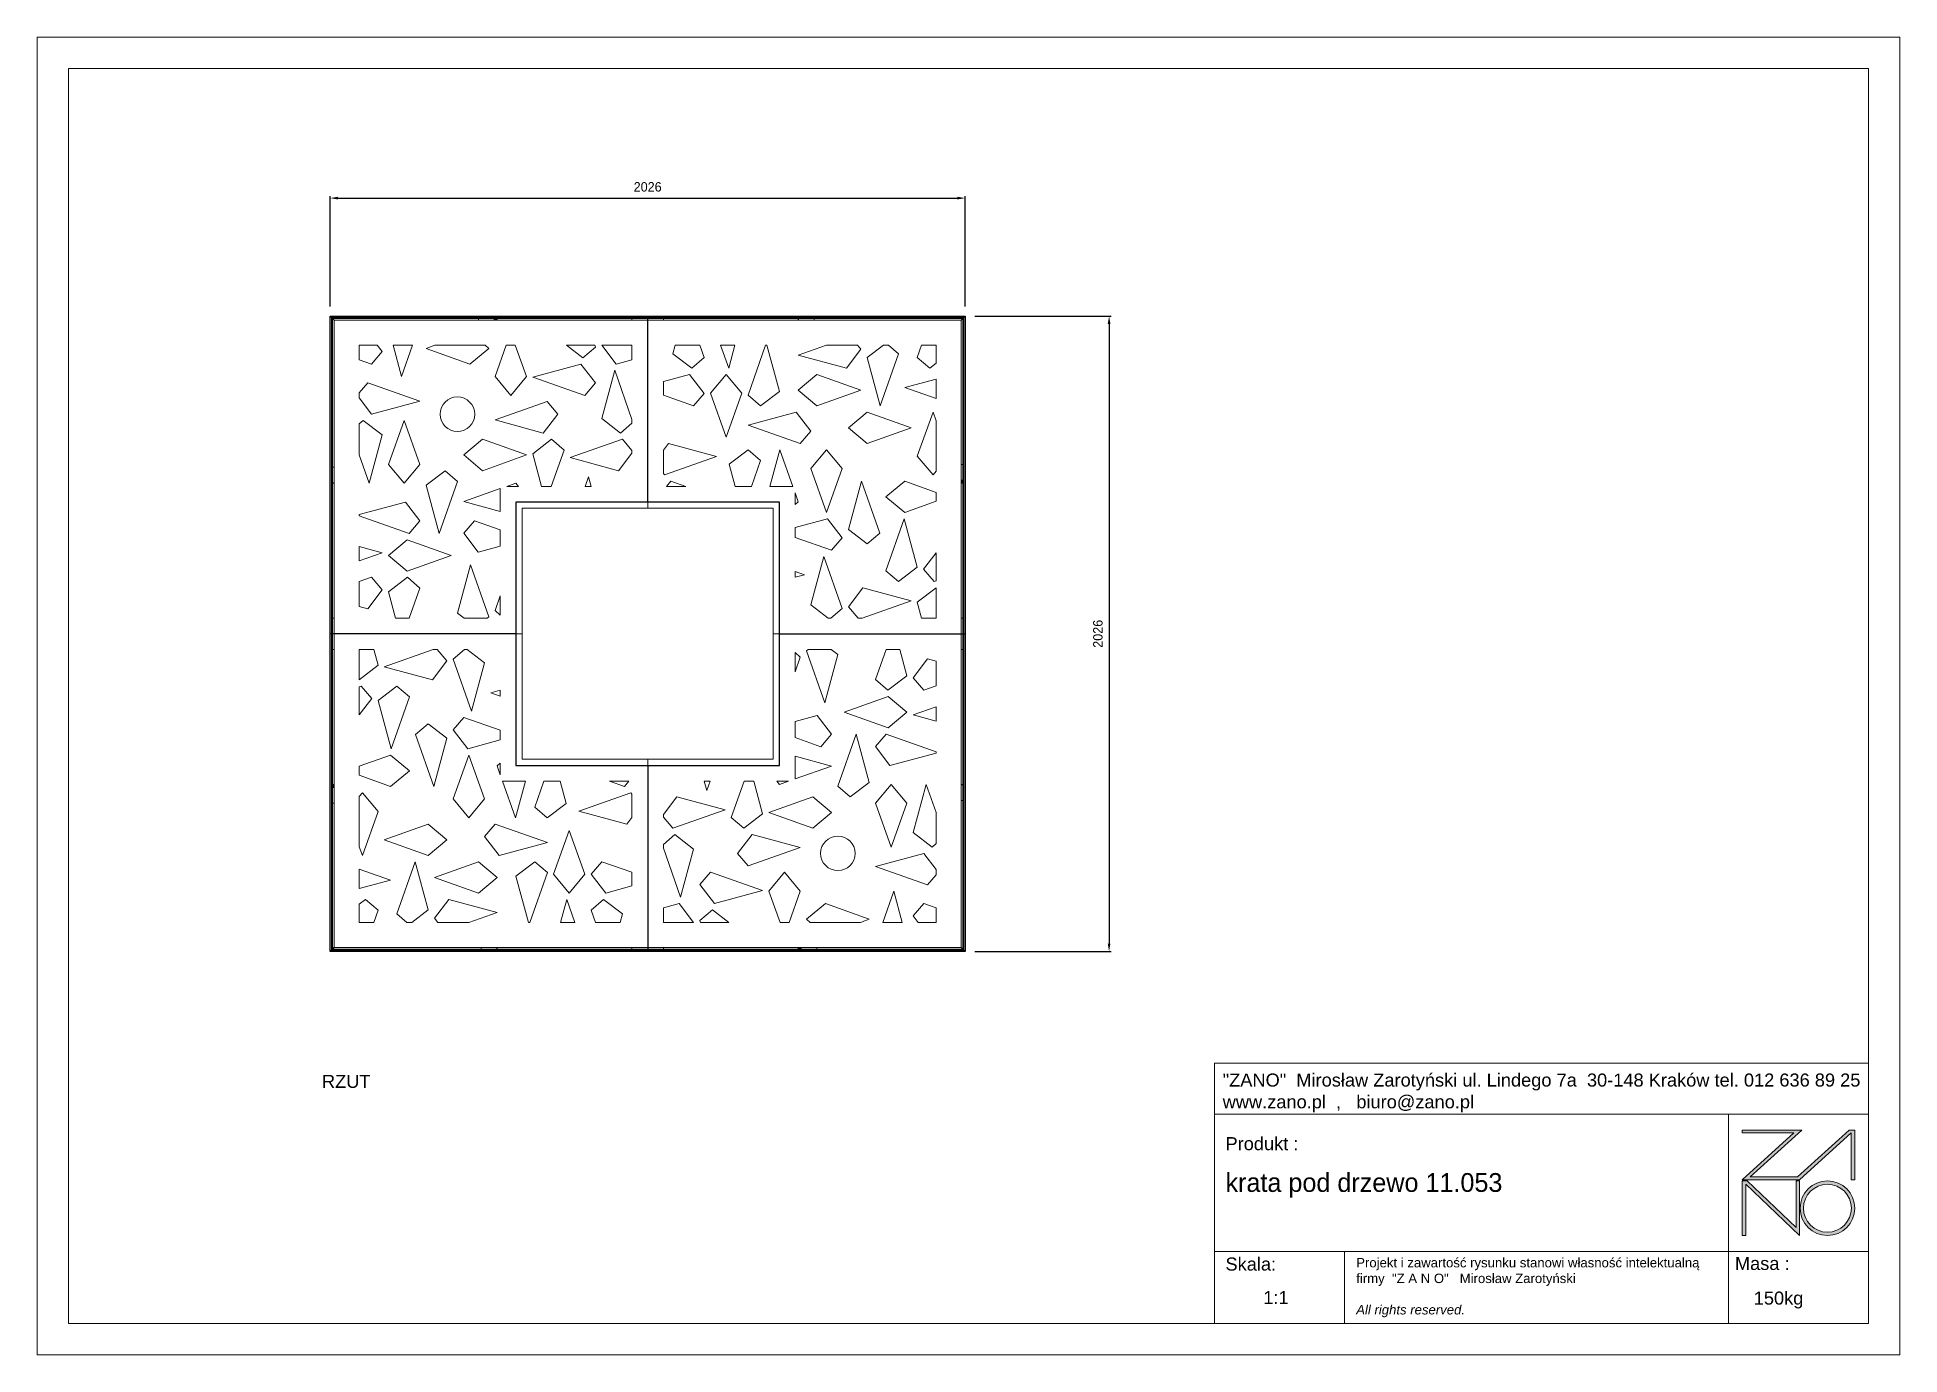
# Model space of a CAD drawing. Header units: millimetres. Extents: x -1821 to 4119, y -2114 to 2086.
import ezdxf

# ---------------------------------------------------------------- set-up
doc = ezdxf.new("R2010")
doc.units = ezdxf.units.MM
doc.header["$PDSIZE"] = -1
doc.layers.add('tabelka', color=155, linetype='Continuous')
doc.layers.add('WYMIAR', color=96, linetype='Continuous')
doc.dimstyles.new('1-1', dxfattribs={"dimtxt": 30, "dimasz": 25, "dimexe": 6.25, "dimexo": 30, "dimgap": 20.625, "dimtad": 1, "dimdec": 1, "dimtxsty": 'Standard', "dimcen": 0, "dimclrd": 2, "dimclre": 2, "dimclrt": 2, "dimadec": 0, "dimazin": 0, "dimtfac": 1, "dimtdec": 1, "dimtmove": 0, "dimatfit": 3, "dimfxl": 0, "dimarcsym": 0})

# ---------------------------------------------------------------- blocks, each defined once
blk = doc.blocks.new('zano')
at = {"layer": 'Defpoints', "lineweight": 5}
for points in [[(6270.2, 3716.2), (6270.2, 3707.4), (6434.8, 3707.4), (6270.2, 3558.4), (6452.4, 3558.4), (6617.9, 3708.2), (6617.9, 3558.4), (6628.6, 3558.4), (6628.6, 3716.2), (6610.7, 3716.2), (6446.1, 3567.2), (6295.4, 3567.2), (6459.9, 3716.2), (6270.2, 3716.2), (6270.2, 3707.4)], [(6270.2, 3554.4), (6286.2, 3554.4), (6441.7, 3405.6), (6441.7, 3554.4), (6452.4, 3554.4), (6452.4, 3380.5), (6281, 3544.6), (6281, 3380.5), (6270.2, 3380.5)]]:
    blk.add_hatch(color=251, dxfattribs=at).paths.add_polyline_path(points)
h = blk.add_hatch(color=251, dxfattribs=at)
h.paths.add_polyline_path([(6454.7, 3467.4, 1), (6628.6, 3467.4, 1)])
h.paths.add_polyline_path([(6617.9, 3467.4, -1), (6465.4, 3467.4, -1)], flags=16)
at = {"layer": 'Defpoints', "color": 251, "lineweight": 5}
blk.add_lwpolyline([(6434.8, 3707.4), (6270.2, 3558.4), (6452.4, 3558.4), (6617.9, 3708.2), (6617.9, 3558.4), (6628.6, 3558.4), (6628.6, 3716.2), (6610.7, 3716.2), (6446.1, 3567.2), (6295.4, 3567.2), (6459.9, 3716.2), (6270.2, 3716.2), (6270.2, 3707.4), (6432.1, 3707.4)], dxfattribs=at)
for points in [[(6270.2, 3716.2), (6270.2, 3707.4), (6434.8, 3707.4), (6270.2, 3558.4), (6452.4, 3558.4), (6617.9, 3708.2), (6617.9, 3558.4), (6628.6, 3558.4), (6628.6, 3716.2), (6610.7, 3716.2), (6446.1, 3567.2), (6295.4, 3567.2), (6459.9, 3716.2), (6270.2, 3716.2), (6270.2, 3707.4)], [(6270.2, 3554.4), (6286.2, 3554.4), (6441.7, 3405.6), (6441.7, 3554.4), (6452.4, 3554.4), (6452.4, 3380.5), (6281, 3544.6), (6281, 3380.5), (6270.2, 3380.5)]]:
    blk.add_lwpolyline(points, close=True, dxfattribs=at)
for radius in [87, 76.3]:
    blk.add_circle((6541.7, 3467.4), radius, dxfattribs=at)
blk = doc.blocks.new('TABELA')
at = {"layer": 'tabelka', "lineweight": 5}
for p, q in [((4587.4, 3929.4), (6672.4, 3929.4)), ((4587.4, 3767.6), (4587.4, 3929.4)), ((4587.4, 3929.4), (6672.4, 3929.4)), ((6226.5, 3767.6), (6226.5, 3329)), ((4587.4, 3329), (6672.4, 3329)), ((5001.6, 3329), (5001.6, 3100.4)), ((6226.5, 3329), (6226.5, 3100.4))]:
    blk.add_line(p, q, dxfattribs=at)
blk.add_lwpolyline([(4587.4, 3767.6), (6672.4, 3767.6), (6672.4, 3100.4), (4587.4, 3100.4)], close=True, dxfattribs=at)
blk.add_blockref('zano', (0, 0))
at = {"layer": 'tabelka', "lineweight": 5, "attachment_point": 1}
for s, insert, char_height, width in [('{\\fArial|b0|i0|c238|p34;"ZANO"  Mirosław Zarotyński ul. Lindego 7a  30-148 Kraków tel. 012 636 89 25\\Pwww.zano.pl  ,   biuro@zano.pl}', (4613, 3896.9), 41.595, 2040.38), ('{\\fArial|b0|i0|c238|p34;Produkt : }', (4622, 3694.1), 41.595, 265.273), ('{\\fCentury Gothic|b0|i0|c238|p34;krata pod drzewo 11.053}', (4622, 3579.5), 60, 1377.188), ('{\\fArial|b0|i0|c238|p34;Skala: }', (4622, 3310.3), 41.595, 191.675), ('{\\fArial|b0|i0|c238|p34;Masa :}', (6246.7, 3312.2), 41.595, 200.457), ('{\\fArial|b0|i0|c238|p34;1:1}', (4742.5, 3203.5), 41.595, 42.482), ('{\\fArial|b0|i0|c238|p34;150kg}', (6306.7, 3201.8), 41.595, 42.482)]:
    blk.add_mtext(s, dxfattribs=dict(at, insert=insert, char_height=char_height, width=width))
at = {"layer": 'tabelka', "color": 1, "lineweight": 5, "insert": (5038.9, 3308.9), "char_height": 30, "width": 1186.12, "attachment_point": 1}
blk.add_mtext('{\\fArial|b0|i0|c0|p34;Projekt i zawartość rysunku stanowi własność intelektualną firmy \\fArial|b0|i0|c238|p34; "Z A N O"   Mirosław Zarotyński\\fArial|b0|i1|c238|p34;\\P\\PAll rights reserved.}', dxfattribs=at)
blk = doc.blocks.new('*D4')
at = {"layer": 'Defpoints', "color": 0}
for p in [(1139, 1197.8), (1139, -828.2), (1597.6, -828.2)]:
    blk.add_point(p, dxfattribs=at)
at = {"layer": 'WYMIAR', "color": 2, "lineweight": -2}
for p, q in [((1169, 1197.8), (1603.8, 1197.8)), ((1597.6, 1172.8), (1597.6, -803.2)), ((1169, -828.2), (1603.8, -828.2))]:
    blk.add_line(p, q, dxfattribs=at)
at = {"layer": 'WYMIAR', "color": 2}
for points in [[(1593.4, 1172.8), (1601.8, 1172.8), (1597.6, 1197.8)], [(1593.4, -803.2), (1601.8, -803.2), (1597.6, -828.2)]]:
    blk.add_solid(points, dxfattribs=at)
at = {"layer": 'WYMIAR', "color": 2, "insert": (1562, 184.8), "char_height": 30, "attachment_point": 5, "rotation": 90}
blk.add_mtext('2026', dxfattribs=at)
blk = doc.blocks.new('*D5')
at = {"layer": 'Defpoints', "color": 0}
for p in [(1139, 1573.7), (-887, 1197.8), (1139, 1197.8)]:
    blk.add_point(p, dxfattribs=at)
at = {"layer": 'WYMIAR', "color": 2, "lineweight": -2}
for p, q in [((-887, 1227.8), (-887, 1580)), ((-862, 1573.7), (1114, 1573.7)), ((1139, 1227.8), (1139, 1580))]:
    blk.add_line(p, q, dxfattribs=at)
at = {"layer": 'WYMIAR', "color": 2}
for points in [[(-862, 1577.9), (-862, 1569.6), (-887, 1573.7)], [(1114, 1577.9), (1114, 1569.6), (1139, 1573.7)]]:
    blk.add_solid(points, dxfattribs=at)
at = {"layer": 'WYMIAR', "color": 2, "insert": (126, 1609.4), "char_height": 30, "attachment_point": 5}
blk.add_mtext('2026', dxfattribs=at)

msp = doc.modelspace()

# ---------------------------------------------------------------- linework, layer by layer
at = {"color": 7, "linetype": 'Continuous'}
for p, q in [((-886.97, 184.78), (-886.97, 1197.78)), ((-886.97, 1197.78), (126.03, 1197.78)), ((126.03, 604.78), (126.03, 1197.78)), ((126.03, 1197.78), (1139.03, 1197.78)), ((126.03, 604.78), (126.03, 1197.78)), ((1139.03, 1197.78), (1139.03, 184.78)), ((126.03, 604.78), (-293.97, 604.78)), ((-293.97, 604.78), (-293.97, 184.78)), ((546.03, 604.78), (126.03, 604.78)), ((546.03, 184.78), (546.03, 604.78)), ((-293.97, 184.78), (-886.97, 184.78)), ((-293.97, 184.78), (-886.97, 184.78)), ((-886.97, -828.22), (-886.97, 184.78)), ((-293.97, 184.78), (-293.97, -235.22)), ((546.03, 184.78), (1139.03, 184.78)), ((546.03, -235.22), (546.03, 184.78)), ((546.03, 184.78), (1139.03, 184.78)), ((1139.03, 184.78), (1139.03, -828.22)), ((-293.97, -235.22), (126.03, -235.22)), ((126.03, -235.22), (126.03, -828.22)), ((126.03, -235.22), (546.03, -235.22)), ((126.03, -235.22), (126.03, -828.22)), ((126.03, -828.22), (-886.97, -828.22)), ((1139.03, -828.22), (126.03, -828.22))]:
    msp.add_line(p, q, dxfattribs=at)
at = {"color": 7, "linetype": 'Continuous', "lineweight": 15}
for p, q in [((126.03, 1197.78), (-886.97, 1197.78)), ((-882.47, 1193.28), (-886.97, 1197.78)), ((-886.97, 1197.78), (-886.97, 184.78)), ((126.03, 1193.28), (-882.47, 1193.28)), ((-882.47, 1193.28), (-882.47, 184.78)), ((126.03, 1189.78), (-878.97, 1189.78)), ((-878.97, 1189.78), (-878.97, 184.78)), ((-413.47, 1184.78), (-413.47, 1189.78)), ((-363.47, 1184.78), (-363.47, 1189.78)), ((76.03, 1189.78), (76.03, 1184.78)), ((126.03, 1197.78), (126.03, 1193.28)), ((1139.03, 1197.78), (126.03, 1197.78)), ((126.03, 1193.28), (126.03, 1189.78)), ((1134.53, 1193.28), (126.03, 1193.28)), ((1131.03, 1189.78), (126.03, 1189.78)), ((126.03, 1189.78), (126.03, 1184.78)), ((176.03, 1189.78), (176.03, 1184.78)), ((607.53, 1184.78), (607.53, 1189.78)), ((657.53, 1184.78), (657.53, 1189.78)), ((1131.03, 184.78), (1131.03, 1189.78)), ((1134.53, 1193.28), (1139.03, 1197.78)), ((1134.53, 184.78), (1134.53, 1193.28)), ((1139.03, 184.78), (1139.03, 1197.78)), ((-873.97, 1184.78), (-873.97, 184.78)), ((126.03, 1184.78), (-873.97, 1184.78)), ((-353.97, 1187.78), (-363.47, 1187.78)), ((-353.97, 1187.78), (-353.97, 1184.78)), ((126.03, 1184.78), (126.03, 584.78)), ((1126.03, 1184.78), (126.03, 1184.78)), ((606.03, 1187.78), (607.53, 1187.78)), ((606.03, 1187.78), (606.03, 1184.78)), ((1126.03, 184.78), (1126.03, 1184.78)), ((-736.24, 1104.78), (-793.97, 1104.78)), ((-793.97, 1104.78), (-793.97, 1058.57)), ((-754.74, 1044.78), (-720.64, 1084.36)), ((-720.64, 1084.36), (-736.24, 1104.78)), ((-686.06, 1104.78), (-658.97, 1004.78)), ((-623.81, 1104.78), (-686.06, 1104.78)), ((-658.97, 1004.78), (-623.81, 1104.78)), ((-552.64, 1104.78), (-580.64, 1094.78)), ((-580.64, 1094.78), (-440.64, 1044.78)), ((-392.64, 1104.78), (-552.64, 1104.78)), ((-440.64, 1044.78), (-380.64, 1094.78)), ((-380.64, 1094.78), (-392.64, 1104.78)), ((-324.93, 1104.78), (-360.64, 1004.78)), ((-296.36, 1104.78), (-324.93, 1104.78)), ((-260.64, 1004.78), (-296.36, 1104.78)), ((-132.57, 1104.78), (-80.23, 1064.78)), ((-42.72, 1104.78), (-132.57, 1104.78)), ((-80.23, 1064.78), (-40.64, 1098.87)), ((-40.64, 1098.87), (-42.72, 1104.78)), ((76.03, 1104.78), (-20.32, 1104.78)), ((-20.32, 1104.78), (25.53, 1044.78)), ((76.03, 1058.45), (76.03, 1104.78)), ((213.38, 1104.78), (206.03, 1077.61)), ((206.03, 1077.61), (266.44, 1031.44)), ((292.23, 1104.78), (213.38, 1104.78)), ((306.03, 1065.54), (292.23, 1104.78)), ((404.22, 1104.78), (358.57, 1104.78)), ((358.57, 1104.78), (384.36, 1031.44)), ((384.36, 1031.44), (404.22, 1104.78)), ((502.01, 1104.78), (446.03, 945.54)), ((506.16, 1104.78), (502.01, 1104.78)), ((546.03, 957.61), (506.16, 1104.78)), ((696.09, 1104.78), (606.03, 1073.11)), ((606.03, 1073.11), (759.85, 1031.44)), ((794.9, 1104.78), (696.09, 1104.78)), ((759.85, 1031.44), (806.03, 1091.86)), ((806.03, 1091.86), (794.9, 1104.78)), ((877.72, 1104.78), (826.03, 1065.27)), ((867.69, 911.44), (926.03, 1077.35)), ((894.18, 1104.78), (877.72, 1104.78)), ((926.03, 1077.35), (894.18, 1104.78)), ((999.82, 1104.78), (986.03, 1065.54)), ((1046.03, 1104.78), (999.82, 1104.78)), ((1046.03, 1047.04), (1046.03, 1104.78)), ((-793.97, 1058.57), (-754.74, 1044.78)), ((-86.81, 1044.78), (-240.64, 1003.11)), ((-40.64, 984.36), (-86.81, 1044.78)), ((21.03, 1024.78), (-20.64, 870.95)), ((76.03, 868.35), (21.03, 1024.78)), ((25.53, 1044.78), (76.03, 1058.45)), ((259.85, 1011.44), (176.03, 988.74)), ((306.03, 951.03), (259.85, 1011.44)), ((266.44, 1031.44), (306.03, 1065.54)), ((376.03, 1011.44), (326.03, 951.44)), ((426.03, 951.44), (376.03, 1011.44)), ((666.03, 1011.44), (606.03, 961.44)), ((806.03, 961.44), (666.03, 1011.44)), ((826.03, 1065.27), (867.69, 911.44)), ((986.03, 1065.54), (1025.61, 1031.44)), ((1025.61, 1031.44), (1046.03, 1047.04)), ((-766.54, 984.78), (-793.97, 952.93)), ((-793.97, 952.93), (-793.97, 936.47)), ((-600.64, 926.44), (-766.54, 984.78)), ((-360.64, 1004.78), (-310.64, 944.78)), ((-310.64, 944.78), (-260.64, 1004.78)), ((-240.64, 1003.11), (-74.74, 944.78)), ((-74.74, 944.78), (-40.64, 984.36)), ((176.03, 988.74), (176.03, 945.16)), ((271.93, 911.44), (306.03, 951.03)), ((326.03, 951.44), (376.03, 811.44)), ((376.03, 811.44), (426.03, 951.44)), ((485.61, 911.44), (546.03, 957.61)), ((606.03, 961.44), (666.03, 911.44)), ((666.03, 911.44), (806.03, 961.44)), ((1046.03, 996.86), (946.03, 969.77)), ((946.03, 969.77), (1046.03, 934.61)), ((1046.03, 934.61), (1046.03, 996.86)), ((-793.97, 936.47), (-754.47, 884.78)), ((-754.47, 884.78), (-600.64, 926.44)), ((-194.74, 924.78), (-360.64, 866.44)), ((-160.64, 885.19), (-194.74, 924.78)), ((176.03, 945.16), (271.93, 911.44)), ((446.03, 945.54), (485.61, 911.44)), ((599.85, 891.44), (446.03, 849.77)), ((646.03, 831.03), (599.85, 891.44)), ((826.03, 891.44), (766.03, 841.44)), ((966.03, 841.44), (826.03, 891.44)), ((1036.03, 891.44), (986.03, 751.44)), ((1046.03, 863.44), (1036.03, 891.44)), ((-781.06, 864.78), (-793.97, 853.65)), ((-793.97, 853.65), (-793.97, 754.84)), ((-720.64, 818.6), (-781.06, 864.78)), ((-650.64, 864.78), (-700.64, 724.78)), ((-600.64, 724.78), (-650.64, 864.78)), ((-360.64, 866.44), (-206.81, 824.78)), ((-206.81, 824.78), (-160.64, 885.19)), ((-20.64, 870.95), (39.77, 824.78)), ((39.77, 824.78), (76.03, 856)), ((76.03, 856), (76.03, 868.35)), ((446.03, 849.77), (611.93, 791.44)), ((766.03, 841.44), (826.03, 791.44)), ((826.03, 791.44), (966.03, 841.44)), ((1046.03, 703.44), (1046.03, 863.44)), ((-762.31, 664.78), (-720.64, 818.6)), ((-400.64, 804.78), (-460.64, 754.78)), ((-260.64, 754.78), (-400.64, 804.78)), ((-180.23, 804.78), (-240.64, 758.6)), ((-140.64, 770.68), (-180.23, 804.78)), ((45.26, 804.78), (-120.64, 746.44)), ((76.03, 769.06), (45.26, 804.78)), ((192.2, 791.44), (176.03, 770.28)), ((346.03, 749.77), (192.2, 791.44)), ((611.93, 791.44), (646.03, 831.03)), ((-873.97, 716.28), (-878.97, 716.28)), ((-793.97, 754.84), (-762.31, 664.78)), ((-700.64, 724.78), (-650.64, 664.78)), ((-650.64, 664.78), (-600.64, 724.78)), ((-460.64, 754.78), (-400.64, 704.78)), ((-400.64, 704.78), (-260.64, 754.78)), ((-240.64, 758.6), (-212.52, 654.78)), ((-181.39, 654.78), (-140.64, 770.68)), ((-120.64, 746.44), (33.19, 704.78)), ((33.19, 704.78), (76.03, 760.83)), ((76.03, 760.83), (76.03, 769.06)), ((176.03, 770.28), (176.03, 696.2)), ((180.12, 691.44), (346.03, 749.77)), ((446.44, 771.44), (386.03, 725.27)), ((386.03, 725.27), (405.12, 654.78)), ((486.03, 737.35), (446.44, 771.44)), ((456.99, 654.78), (486.03, 737.35)), ((547.69, 771.44), (516.09, 654.78)), ((588.71, 654.78), (547.69, 771.44)), ((696.03, 771.44), (646.03, 711.44)), ((746.03, 711.44), (696.03, 771.44)), ((986.03, 751.44), (1036.03, 691.44)), ((1126.03, 724.28), (1131.03, 724.28)), ((-873.97, 666.28), (-878.97, 666.28)), ((-876.97, 664.78), (-876.97, 666.28)), ((-876.97, 664.78), (-873.97, 664.78)), ((-520.23, 704.78), (-580.64, 658.6)), ((-580.64, 658.6), (-538.97, 504.78)), ((-538.97, 504.78), (-480.64, 670.68)), ((-480.64, 670.68), (-520.23, 704.78)), ((-294.74, 664.78), (-323.18, 654.78)), ((-323.18, 654.78), (-286.12, 654.78)), ((-286.12, 654.78), (-294.74, 664.78)), ((-212.52, 654.78), (-181.39, 654.78)), ((-62.31, 684.78), (-72.86, 654.78)), ((-72.86, 654.78), (-54.18, 654.78)), ((-54.18, 654.78), (-62.31, 684.78)), ((176.03, 696.2), (180.12, 691.44)), ((200.12, 671.44), (185.77, 654.78)), ((185.77, 654.78), (247.52, 654.78)), ((247.52, 654.78), (200.12, 671.44)), ((405.12, 654.78), (456.99, 654.78)), ((516.09, 654.78), (588.71, 654.78)), ((646.03, 711.44), (696.03, 571.44)), ((696.03, 571.44), (746.03, 711.44)), ((807.69, 671.44), (766.03, 517.61)), ((866.03, 505.54), (807.69, 671.44)), ((946.03, 671.44), (886.03, 621.44)), ((1046.03, 635.73), (946.03, 671.44)), ((1036.03, 691.44), (1046.03, 703.44)), ((1126.03, 674.28), (1131.03, 674.28)), ((1129.03, 664.78), (1126.03, 664.78)), ((1129.03, 664.78), (1129.03, 674.28)), ((-646.81, 604.78), (-793.97, 564.91)), ((-600.64, 544.36), (-646.81, 604.78)), ((-343.97, 647.46), (-460.64, 606.44)), ((-460.64, 606.44), (-343.97, 574.84)), ((-343.97, 574.84), (-343.97, 647.46)), ((596.03, 633.98), (596.03, 596.93)), ((606.03, 605.54), (596.03, 633.98)), ((596.03, 596.93), (606.03, 605.54)), ((886.03, 621.44), (946.03, 571.44)), ((946.03, 571.44), (1046.03, 607.16)), ((1046.03, 607.16), (1046.03, 635.73)), ((-793.97, 564.91), (-793.97, 560.76)), ((-793.97, 560.76), (-634.74, 504.78)), ((-634.74, 504.78), (-600.64, 544.36)), ((-426.54, 544.78), (-460.64, 505.19)), ((-343.97, 515.74), (-426.54, 544.78)), ((-273.97, 184.78), (-273.97, 584.78)), ((-273.97, 584.78), (126.03, 584.78)), ((126.03, 584.78), (526.03, 584.78)), ((526.03, 584.78), (526.03, 184.78)), ((699.85, 551.44), (596.03, 523.32)), ((746.03, 491.03), (699.85, 551.44)), ((944.36, 551.44), (886.03, 385.54)), ((986.03, 397.61), (944.36, 551.44)), ((-640.64, 484.78), (-700.64, 434.78)), ((-500.64, 434.78), (-640.64, 484.78)), ((-460.64, 505.19), (-414.47, 444.78)), ((-343.97, 463.87), (-343.97, 515.74)), ((596.03, 523.32), (596.03, 492.19)), ((596.03, 492.19), (711.93, 451.44)), ((711.93, 451.44), (746.03, 491.03)), ((766.03, 517.61), (826.44, 471.44)), ((826.44, 471.44), (866.03, 505.54)), ((-793.97, 462.97), (-793.97, 417.32)), ((-720.64, 443.11), (-793.97, 462.97)), ((-793.97, 417.32), (-720.64, 443.11)), ((-700.64, 434.78), (-640.64, 384.78)), ((-640.64, 384.78), (-500.64, 434.78)), ((-414.47, 444.78), (-343.97, 463.87)), ((687.69, 431.44), (646.03, 277.61)), ((746.03, 265.54), (687.69, 431.44)), ((1046.03, 443.37), (1006.03, 391.03)), ((1046.03, 353.52), (1046.03, 443.37)), ((-754.74, 364.78), (-793.97, 350.98)), ((-720.64, 325.19), (-754.74, 364.78)), ((-640.23, 364.78), (-700.64, 318.6)), ((-600.64, 330.68), (-640.23, 364.78)), ((-438.97, 404.78), (-480.64, 250.95)), ((-380.64, 238.87), (-438.97, 404.78)), ((626.03, 373.11), (596.03, 383.66)), ((596.03, 383.66), (596.03, 364.98)), ((596.03, 364.98), (626.03, 373.11)), ((886.03, 385.54), (925.61, 351.44)), ((925.61, 351.44), (986.03, 397.61)), ((1006.03, 391.03), (1040.12, 351.44)), ((-793.97, 350.98), (-793.97, 272.13)), ((-766.81, 264.78), (-720.64, 325.19)), ((-700.64, 318.6), (-677.93, 234.78)), ((-634.36, 234.78), (-600.64, 330.68)), ((-343.97, 306.27), (-360.64, 258.87)), ((-343.97, 244.52), (-343.97, 306.27)), ((812.2, 331.44), (766.03, 271.03)), ((966.03, 289.77), (812.2, 331.44)), ((1046.03, 331.12), (986.03, 285.27)), ((1040.12, 351.44), (1046.03, 353.52)), ((1046.03, 234.78), (1046.03, 331.12)), ((-793.97, 272.13), (-766.81, 264.78)), ((-480.64, 250.95), (-459.48, 234.78)), ((-385.4, 234.78), (-380.64, 238.87)), ((-360.64, 258.87), (-343.97, 244.52)), ((646.03, 277.61), (702.08, 234.78)), ((710.31, 234.78), (746.03, 265.54)), ((766.03, 271.03), (797.25, 234.78)), ((809.6, 234.78), (966.03, 289.77)), ((986.03, 285.27), (999.7, 234.78)), ((-886.97, 184.78), (-886.97, -828.22)), ((-886.97, 184.78), (-882.47, 184.78)), ((-882.47, 184.78), (-882.47, -823.72)), ((-882.47, 184.78), (-878.97, 184.78)), ((-878.97, 234.78), (-873.97, 234.78)), ((-878.97, 184.78), (-878.97, -820.22)), ((-878.97, 184.78), (-873.97, 184.78)), ((-873.97, 184.78), (-873.97, -815.22)), ((-273.97, 184.78), (-873.97, 184.78)), ((-677.93, 234.78), (-634.36, 234.78)), ((-459.48, 234.78), (-385.4, 234.78)), ((-273.97, -215.22), (-273.97, 184.78)), ((526.03, 184.78), (1126.03, 184.78)), ((526.03, 184.78), (526.03, -215.22)), ((702.08, 234.78), (710.31, 234.78)), ((797.25, 234.78), (809.6, 234.78)), ((999.7, 234.78), (1046.03, 234.78)), ((1131.03, 234.78), (1126.03, 234.78)), ((1131.03, 184.78), (1126.03, 184.78)), ((1126.03, -815.22), (1126.03, 184.78)), ((1134.53, 184.78), (1131.03, 184.78)), ((1131.03, -820.22), (1131.03, 184.78)), ((1139.03, 184.78), (1134.53, 184.78)), ((1134.53, -823.72), (1134.53, 184.78)), ((1139.03, -828.22), (1139.03, 184.78)), ((-878.97, 134.78), (-873.97, 134.78)), ((-793.97, 134.78), (-793.97, 38.43)), ((-747.65, 134.78), (-793.97, 134.78)), ((-733.97, 84.28), (-747.65, 134.78)), ((-557.55, 134.78), (-713.97, 79.78)), ((-545.2, 134.78), (-557.55, 134.78)), ((-513.97, 98.52), (-545.2, 134.78)), ((-458.26, 134.78), (-493.97, 104.01)), ((-450.03, 134.78), (-458.26, 134.78)), ((-393.97, 91.94), (-450.03, 134.78)), ((612.69, 110.68), (596.03, 125.04)), ((596.03, 125.04), (596.03, 63.28)), ((637.45, 134.78), (632.69, 130.68)), ((632.69, 130.68), (691.02, -35.22)), ((711.53, 134.78), (637.45, 134.78)), ((732.69, 118.6), (711.53, 134.78)), ((886.41, 134.78), (852.69, 38.87)), ((929.99, 134.78), (886.41, 134.78)), ((952.69, 50.95), (929.99, 134.78)), ((1131.03, 134.78), (1126.03, 134.78)), ((-793.97, 38.43), (-733.97, 84.28)), ((-713.97, 79.78), (-560.15, 38.11)), ((-560.15, 38.11), (-513.97, 98.52)), ((-493.97, 104.01), (-435.64, -61.89)), ((-435.64, -61.89), (-393.97, 91.94)), ((596.03, 63.28), (612.69, 110.68)), ((691.02, -35.22), (732.69, 118.6)), ((1018.86, 104.78), (972.69, 44.36)), ((1046.03, 97.42), (1018.86, 104.78)), ((1046.03, 18.57), (1046.03, 97.42)), ((-788.07, 18.11), (-793.97, 16.03)), ((-793.97, 16.03), (-793.97, -73.82)), ((-753.97, -21.48), (-788.07, 18.11)), ((-673.56, 18.11), (-733.97, -28.06)), ((-633.97, -15.99), (-673.56, 18.11)), ((-343.97, 4.57), (-373.97, -3.56)), ((-343.97, -14.11), (-343.97, 4.57)), ((852.69, 38.87), (892.28, 4.78)), ((892.28, 4.78), (952.69, 50.95)), ((972.69, 44.36), (1006.79, 4.78)), ((1006.79, 4.78), (1046.03, 18.57)), ((-793.97, -73.82), (-753.97, -21.48)), ((-733.97, -28.06), (-692.31, -181.89)), ((-692.31, -181.89), (-633.97, -15.99)), ((-373.97, -3.56), (-343.97, -14.11)), ((892.69, -15.22), (752.69, -65.22)), ((952.69, -65.22), (892.69, -15.22)), ((1046.03, -47.77), (972.69, -73.56)), ((1046.03, -93.42), (1046.03, -47.77)), ((-574.39, -101.89), (-613.97, -135.99)), ((-513.97, -148.06), (-574.39, -101.89)), ((-459.88, -81.89), (-493.97, -121.48)), ((-343.97, -122.64), (-459.88, -81.89)), ((666.52, -75.22), (596.03, -94.32)), ((596.03, -94.32), (596.03, -146.19)), ((712.69, -135.64), (666.52, -75.22)), ((752.69, -65.22), (892.69, -115.22)), ((892.69, -115.22), (952.69, -65.22)), ((972.69, -73.56), (1046.03, -93.42)), ((-613.97, -135.99), (-555.64, -301.89)), ((-555.64, -301.89), (-513.97, -148.06)), ((-493.97, -121.48), (-447.8, -181.89)), ((-447.8, -181.89), (-343.97, -153.77)), ((-343.97, -153.77), (-343.97, -122.64)), ((596.03, -146.19), (678.6, -175.22)), ((678.6, -175.22), (712.69, -135.64)), ((791.02, -135.22), (732.69, -301.13)), ((832.69, -289.05), (791.02, -135.22)), ((886.79, -135.22), (852.69, -174.81)), ((852.69, -174.81), (898.86, -235.22)), ((1046.03, -191.21), (886.79, -135.22)), ((-693.97, -201.89), (-793.97, -237.61)), ((-633.97, -251.89), (-693.97, -201.89)), ((-443.97, -201.89), (-493.97, -341.89)), ((-393.97, -341.89), (-443.97, -201.89)), ((-343.97, -227.37), (-353.97, -235.99)), ((-353.97, -235.99), (-343.97, -264.43)), ((-343.97, -264.43), (-343.97, -227.37)), ((126.03, -215.22), (-273.97, -215.22)), ((126.03, -815.22), (126.03, -215.22)), ((526.03, -215.22), (126.03, -215.22)), ((712.69, -236.89), (596.03, -205.29)), ((596.03, -205.29), (596.03, -277.91)), ((596.03, -277.91), (712.69, -236.89)), ((898.86, -235.22), (1046.03, -195.36)), ((1046.03, -195.36), (1046.03, -191.21)), ((-876.97, -295.22), (-876.97, -304.72)), ((-876.97, -295.22), (-873.97, -295.22)), ((-793.97, -237.61), (-793.97, -266.18)), ((-793.97, -266.18), (-693.97, -301.89)), ((-693.97, -301.89), (-633.97, -251.89)), ((-336.66, -285.22), (-295.64, -401.89)), ((-264.04, -285.22), (-336.66, -285.22)), ((-295.64, -401.89), (-264.04, -285.22)), ((-204.94, -285.22), (-233.97, -367.79)), ((-153.07, -285.22), (-204.94, -285.22)), ((-133.97, -355.72), (-153.07, -285.22)), ((4.53, -285.22), (51.93, -301.89)), ((66.28, -285.22), (4.53, -285.22)), ((51.93, -301.89), (66.28, -285.22)), ((324.91, -285.22), (306.23, -285.22)), ((306.23, -285.22), (314.36, -315.22)), ((314.36, -315.22), (324.91, -285.22)), ((433.44, -285.22), (392.69, -401.13)), ((464.57, -285.22), (433.44, -285.22)), ((492.69, -389.05), (464.57, -285.22)), ((575.23, -285.22), (538.17, -285.22)), ((538.17, -285.22), (546.79, -295.22)), ((546.79, -295.22), (575.23, -285.22)), ((772.28, -335.22), (832.69, -289.05)), ((902.69, -295.22), (852.69, -355.22)), ((952.69, -355.22), (902.69, -295.22)), ((1014.36, -295.22), (972.69, -449.05)), ((1046.03, -385.28), (1014.36, -295.22)), ((1129.03, -295.22), (1126.03, -295.22)), ((1126.03, -296.72), (1131.03, -296.72)), ((1129.03, -295.22), (1129.03, -296.72)), ((-873.97, -304.72), (-878.97, -304.72)), ((-873.97, -354.72), (-878.97, -354.72)), ((-783.97, -321.89), (-793.97, -333.89)), ((-793.97, -333.89), (-793.97, -493.89)), ((-733.97, -381.89), (-783.97, -321.89)), ((-493.97, -341.89), (-443.97, -401.89)), ((-443.97, -401.89), (-393.97, -341.89)), ((-194.39, -401.89), (-133.97, -355.72)), ((71.93, -321.89), (-93.97, -380.22)), ((76.03, -326.65), (71.93, -321.89)), ((76.03, -400.73), (76.03, -326.65)), ((218.86, -335.22), (176.03, -391.28)), ((372.69, -376.89), (218.86, -335.22)), ((652.69, -335.22), (512.69, -385.22)), ((712.69, -385.22), (652.69, -335.22)), ((732.69, -301.13), (772.28, -335.22)), ((852.69, -355.22), (902.69, -495.22)), ((902.69, -495.22), (952.69, -355.22)), ((1126.03, -346.72), (1131.03, -346.72)), ((-783.97, -521.89), (-733.97, -381.89)), ((-233.97, -367.79), (-194.39, -401.89)), ((-93.97, -380.22), (59.85, -421.89)), ((59.85, -421.89), (76.03, -400.73)), ((176.03, -391.28), (176.03, -399.51)), ((176.03, -399.51), (206.79, -435.22)), ((206.79, -435.22), (372.69, -376.89)), ((392.69, -401.13), (432.28, -435.22)), ((432.28, -435.22), (492.69, -389.05)), ((512.69, -385.22), (652.69, -435.22)), ((652.69, -435.22), (712.69, -385.22)), ((1046.03, -484.1), (1046.03, -385.28)), ((-573.97, -421.89), (-713.97, -471.89)), ((-713.97, -471.89), (-573.97, -521.89)), ((-513.97, -471.89), (-573.97, -421.89)), ((-573.97, -521.89), (-513.97, -471.89)), ((-359.88, -421.89), (-393.97, -461.48)), ((-393.97, -461.48), (-347.8, -521.89)), ((-193.97, -480.22), (-359.88, -421.89)), ((-123.97, -441.89), (-173.97, -581.89)), ((-73.97, -581.89), (-123.97, -441.89)), ((212.28, -455.22), (176.03, -486.45)), ((272.69, -501.4), (212.28, -455.22)), ((458.86, -455.22), (412.69, -515.64)), ((612.69, -496.89), (458.86, -455.22)), ((972.69, -449.05), (1033.11, -495.22)), ((-793.97, -493.89), (-783.97, -521.89)), ((-347.8, -521.89), (-193.97, -480.22)), ((176.03, -486.45), (176.03, -498.8)), ((176.03, -498.8), (231.02, -655.22)), ((231.02, -655.22), (272.69, -501.4)), ((412.69, -515.64), (446.79, -555.22)), ((446.79, -555.22), (612.69, -496.89)), ((1006.52, -515.22), (852.69, -556.89)), ((1046.03, -566.92), (1006.52, -515.22)), ((1033.11, -495.22), (1046.03, -484.1)), ((-793.97, -565.06), (-793.97, -627.31)), ((-693.97, -600.22), (-793.97, -565.06)), ((-615.64, -541.89), (-673.97, -707.79)), ((-573.97, -695.72), (-615.64, -541.89)), ((-413.97, -541.89), (-553.97, -591.89)), ((-553.97, -591.89), (-413.97, -641.89)), ((-353.97, -591.89), (-413.97, -541.89)), ((-413.97, -641.89), (-353.97, -591.89)), ((-233.56, -541.89), (-293.97, -588.06)), ((-293.97, -588.06), (-254.11, -735.22)), ((-249.96, -735.22), (-193.97, -575.99)), ((-193.97, -575.99), (-233.56, -541.89)), ((-173.97, -581.89), (-123.97, -641.89)), ((-123.97, -641.89), (-73.97, -581.89)), ((-19.88, -541.89), (-53.97, -581.48)), ((-53.97, -581.48), (-7.8, -641.89)), ((76.03, -575.61), (-19.88, -541.89)), ((76.03, -619.18), (76.03, -575.61)), ((326.79, -575.22), (292.69, -614.81)), ((492.69, -633.56), (326.79, -575.22)), ((562.69, -575.22), (512.69, -635.22)), ((612.69, -635.22), (562.69, -575.22)), ((852.69, -556.89), (1018.6, -615.22)), ((1018.6, -615.22), (1046.03, -583.38)), ((1046.03, -583.38), (1046.03, -566.92)), ((-793.97, -627.31), (-693.97, -600.22)), ((-7.8, -641.89), (76.03, -619.18)), ((292.69, -614.81), (338.86, -675.22)), ((338.86, -675.22), (492.69, -633.56)), ((512.69, -635.22), (548.41, -735.22)), ((576.98, -735.22), (612.69, -635.22)), ((911.02, -635.22), (875.86, -735.22)), ((938.11, -735.22), (911.02, -635.22)), ((-773.56, -661.89), (-793.97, -677.49)), ((-793.97, -677.49), (-793.97, -735.22)), ((-733.97, -695.99), (-773.56, -661.89)), ((-747.77, -735.22), (-733.97, -695.99)), ((-673.97, -707.79), (-642.13, -735.22)), ((-625.67, -735.22), (-573.97, -695.72)), ((-507.8, -661.89), (-553.97, -722.31)), ((-353.97, -703.56), (-507.8, -661.89)), ((-444.04, -735.22), (-353.97, -703.56)), ((-132.31, -661.89), (-152.17, -735.22)), ((-106.52, -735.22), (-132.31, -661.89)), ((-14.39, -661.89), (-53.97, -695.99)), ((-53.97, -695.99), (-40.18, -735.22)), ((46.03, -708.06), (-14.39, -661.89)), ((38.67, -735.22), (46.03, -708.06)), ((226.52, -675.22), (176.03, -688.9)), ((176.03, -688.9), (176.03, -735.22)), ((272.37, -735.22), (226.52, -675.22)), ((332.28, -695.22), (292.69, -729.32)), ((384.62, -735.22), (332.28, -695.22)), ((692.69, -675.22), (632.69, -725.22)), ((832.69, -725.22), (692.69, -675.22)), ((1006.79, -675.22), (972.69, -714.81)), ((1046.03, -689.02), (1006.79, -675.22)), ((1046.03, -735.22), (1046.03, -689.02)), ((-793.97, -735.22), (-747.77, -735.22)), ((-642.13, -735.22), (-625.67, -735.22)), ((-553.97, -722.31), (-542.85, -735.22)), ((-542.85, -735.22), (-444.04, -735.22)), ((-254.11, -735.22), (-249.96, -735.22)), ((-152.17, -735.22), (-106.52, -735.22)), ((-40.18, -735.22), (38.67, -735.22)), ((176.03, -735.22), (272.37, -735.22)), ((292.69, -729.32), (294.77, -735.22)), ((294.77, -735.22), (384.62, -735.22)), ((548.41, -735.22), (576.98, -735.22)), ((632.69, -725.22), (644.69, -735.22)), ((644.69, -735.22), (804.69, -735.22)), ((804.69, -735.22), (832.69, -725.22)), ((875.86, -735.22), (938.11, -735.22)), ((972.69, -714.81), (988.29, -735.22)), ((988.29, -735.22), (1046.03, -735.22)), ((-882.47, -823.72), (-886.97, -828.22)), ((-886.97, -828.22), (126.03, -828.22)), ((-882.47, -823.72), (126.03, -823.72)), ((-878.97, -820.22), (126.03, -820.22)), ((-873.97, -815.22), (126.03, -815.22)), ((-405.47, -815.22), (-405.47, -820.22)), ((-355.47, -815.22), (-355.47, -820.22)), ((-353.97, -818.22), (-355.47, -818.22)), ((-353.97, -818.22), (-353.97, -815.22)), ((76.03, -820.22), (76.03, -815.22)), ((126.03, -820.22), (126.03, -815.22)), ((126.03, -815.22), (1126.03, -815.22)), ((126.03, -823.72), (126.03, -820.22)), ((126.03, -820.22), (1131.03, -820.22)), ((126.03, -828.22), (126.03, -823.72)), ((126.03, -823.72), (1134.53, -823.72)), ((126.03, -828.22), (1139.03, -828.22)), ((176.03, -820.22), (176.03, -815.22)), ((606.03, -818.22), (606.03, -815.22)), ((606.03, -818.22), (615.53, -818.22)), ((615.53, -815.22), (615.53, -820.22)), ((665.53, -815.22), (665.53, -820.22)), ((1134.53, -823.72), (1139.03, -828.22))]:
    msp.add_line(p, q, dxfattribs=at)
at = {"color": 7, "linetype": 'Continuous', "lineweight": 15, "flags": 128}
for points in [[(-878.97, 1189.78), (-879.03, 1189.83), (-879.19, 1189.99), (-879.44, 1190.24), (-879.79, 1190.59), (-880.23, 1191.03), (-880.72, 1191.53), (-881.28, 1192.08), (-881.87, 1192.67), (-882.47, 1193.28)], [(-878.97, 1189.78), (-879.04, 1189.84), (-879.24, 1190.04), (-879.56, 1190.37), (-880, 1190.8), (-880.53, 1191.33), (-881.14, 1191.94), (-881.79, 1192.59), (-882.47, 1193.28)], [(-873.97, 1184.78), (-874.65, 1185.45), (-875.86, 1186.66), (-876.92, 1187.73), (-877.8, 1188.6), (-878.44, 1189.24), (-878.84, 1189.64), (-878.97, 1189.78)], [(-873.97, 1184.78), (-874.37, 1185.17), (-875.47, 1186.28), (-876.47, 1187.28), (-877.34, 1188.14), (-878.04, 1188.84), (-878.55, 1189.35), (-878.87, 1189.67), (-878.97, 1189.78)], [(1126.03, 1184.78), (1126.7, 1185.45), (1127.91, 1186.66), (1128.97, 1187.73), (1129.85, 1188.6), (1130.49, 1189.24), (1130.89, 1189.64), (1131.03, 1189.78)], [(1126.03, 1184.78), (1126.7, 1185.45), (1127.91, 1186.66), (1128.97, 1187.73), (1129.85, 1188.6), (1130.49, 1189.24), (1130.89, 1189.64), (1131.03, 1189.78)], [(1131.03, 1189.78), (1131.08, 1189.83), (1131.24, 1189.99), (1131.49, 1190.24), (1131.84, 1190.59), (1132.28, 1191.03), (1132.78, 1191.53), (1133.33, 1192.08), (1133.92, 1192.67), (1134.53, 1193.28)], [(1131.03, 1189.78), (1131.09, 1189.84), (1131.29, 1190.04), (1131.62, 1190.37), (1132.05, 1190.8), (1132.58, 1191.33), (1133.19, 1191.94), (1133.84, 1192.59), (1134.53, 1193.28)], [(-878.97, -820.22), (-879.04, -820.29), (-879.24, -820.49), (-879.56, -820.81), (-880, -821.25), (-880.53, -821.78), (-881.14, -822.38), (-881.79, -823.04), (-882.47, -823.72)], [(-878.97, -820.22), (-879.04, -820.29), (-879.24, -820.49), (-879.56, -820.81), (-880, -821.25), (-880.53, -821.78), (-881.14, -822.38), (-881.79, -823.04), (-882.47, -823.72)], [(-873.97, -815.22), (-874.65, -815.9), (-875.86, -817.11), (-876.92, -818.17), (-877.8, -819.04), (-878.44, -819.69), (-878.84, -820.09), (-878.97, -820.22)], [(-873.97, -815.22), (-874.37, -815.62), (-875.47, -816.72), (-876.47, -817.72), (-877.34, -818.59), (-878.04, -819.29), (-878.55, -819.8), (-878.87, -820.12), (-878.97, -820.22)], [(1126.03, -815.22), (1126.7, -815.9), (1127.91, -817.11), (1128.97, -818.17), (1129.85, -819.04), (1130.49, -819.69), (1130.89, -820.09), (1131.03, -820.22)], [(1126.03, -815.22), (1126.7, -815.9), (1127.91, -817.11), (1128.97, -818.17), (1129.85, -819.04), (1130.49, -819.69), (1130.89, -820.09), (1131.03, -820.22)], [(1131.03, -820.22), (1131.09, -820.29), (1131.29, -820.49), (1131.62, -820.81), (1132.05, -821.25), (1132.58, -821.78), (1133.19, -822.38), (1133.84, -823.04), (1134.53, -823.72)], [(1131.03, -820.22), (1131.09, -820.29), (1131.29, -820.49), (1131.62, -820.81), (1132.05, -821.25), (1132.58, -821.78), (1133.19, -822.38), (1133.84, -823.04), (1134.53, -823.72)]]:
    msp.add_lwpolyline(points, dxfattribs=at)
at = {"color": 7, "linetype": 'Continuous', "lineweight": 15}
for centre in [(-480.64, 884.78), (732.69, -515.22)]:
    msp.add_circle(centre, 55, dxfattribs=at)
at = {"layer": 'tabelka', "lineweight": 5}
for points in [[(-1820.76, 2086.46), (4119.24, 2086.46), (4119.24, -2113.54), (-1820.76, -2113.54)], [(-1720.76, 1986.46), (4019.24, 1986.46), (4019.24, -2013.54), (-1720.76, -2013.54)]]:
    msp.add_lwpolyline(points, close=True, dxfattribs=at)

# ---------------------------------------------------------------- block references
msp.add_blockref('TABELA', (-2653.14, -5113.95))

# ---------------------------------------------------------------- texts
at = {"layer": 'WYMIAR', "insert": (-912.74, -1221.29), "char_height": 41.5951, "width": 196.5247, "attachment_point": 1}
msp.add_mtext('{\\f@Arial Unicode MS|b0|i0|c238|p34;RZUT}', dxfattribs=at)

# ---------------------------------------------------------------- dimensions: what is measured, and where the dimension line sits
at = {"layer": 'WYMIAR'}
dim = msp.add_linear_dim(base=(1139.03, 1573.74), p1=(-886.97, 1197.78), p2=(1139.03, 1197.78), dimstyle='1-1', dxfattribs=at)
dim.commit()
dim.dimension.update_dxf_attribs({"geometry": '*D5', "text_midpoint": (126.03, 1609.36)})
dim = msp.add_linear_dim(base=(1597.6, -828.22), p1=(1139.03, 1197.78), p2=(1139.03, -828.22), angle=90, dimstyle='1-1', dxfattribs=at)
dim.commit()
dim.dimension.update_dxf_attribs({"geometry": '*D4', "text_midpoint": (1561.97, 184.78)})

doc.saveas('drawing.dxf')
